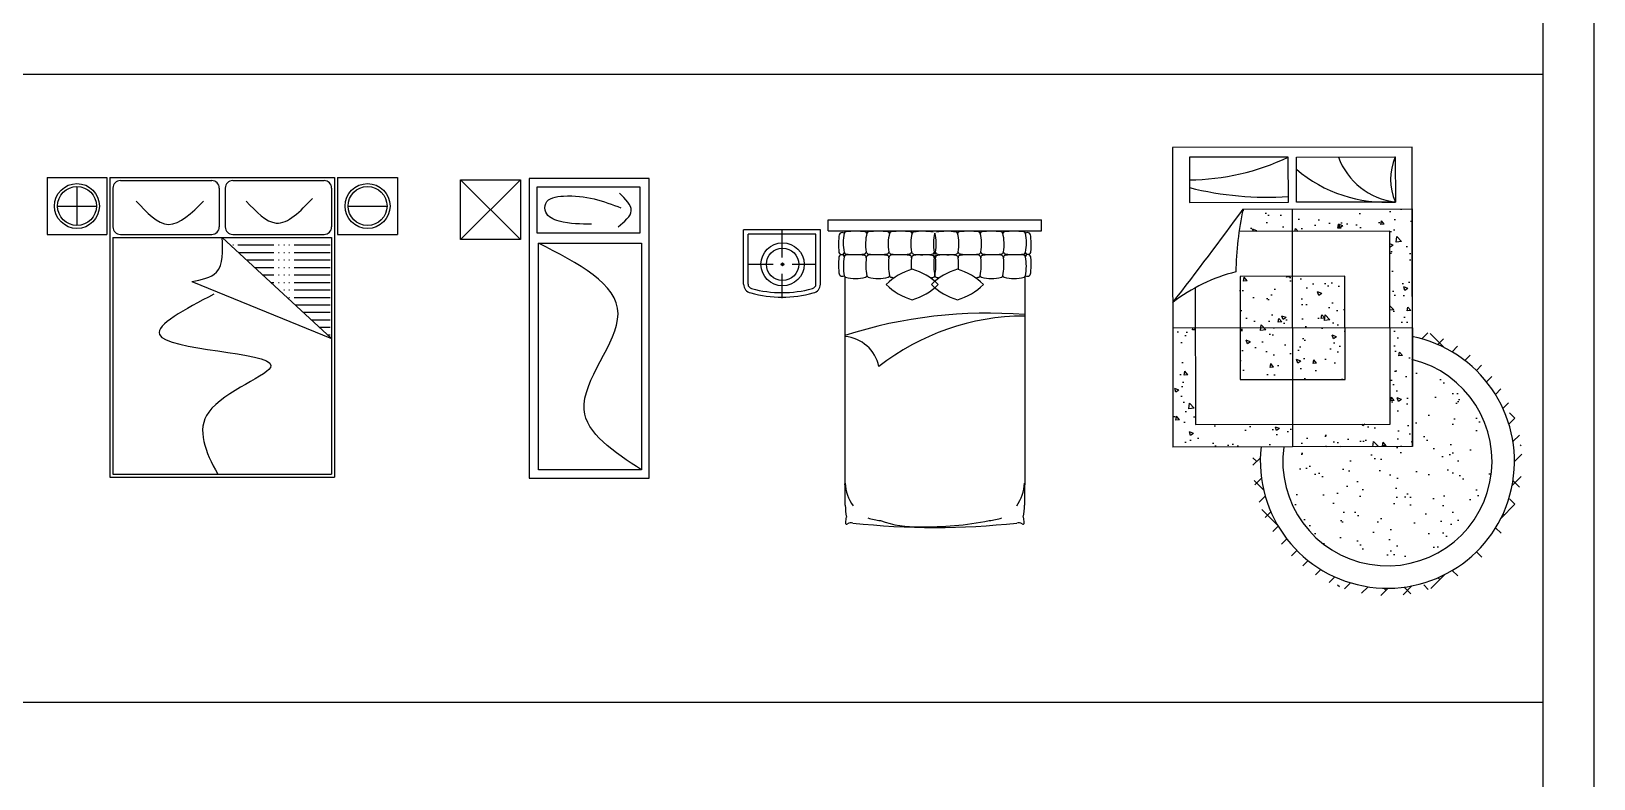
# Model space of a CAD drawing. Header units: inches. Extents: x 6.7 to 49.2, y 11 to 35.8.
# Drawn here: x 17.28 to 27.71, y 23.44 to 28.44 of the extents above; entities that cross this region are included whole.
import ezdxf

# ---------------------------------------------------------------- set-up
doc = ezdxf.new("R2010")
doc.units = ezdxf.units.IN
doc.header["$MEASUREMENT"] = 0
for name, color, linetype in [('02', 2, 'Continuous'), ('1', 1, 'Continuous'), ('4', 4, 'Continuous'), ('8', 8, 'Continuous'), ('kadrbm', 4, 'Continuous')]:
    doc.layers.add(name, color=color, linetype=linetype)

# ---------------------------------------------------------------- blocks, each defined once
blk = doc.blocks.new('kadrbm')
at = {"layer": 'kadrbm', "color": 4}
blk.add_lwpolyline([(0, 0), (0, 24.79716181331605), (21, 24.79716181331605), (21, 0), (0, 0)], close=True, dxfattribs=at)
blk.add_lwpolyline([(20.66310160432477, 0.325668449208024), (20.66310160432477, 24.46026341759716), (0.3368983956752345, 24.46026341759716), (0.3368983956752345, 0.325668449208024), (20.66310160432477, 0.325668449208024)], dxfattribs=at)

msp = doc.modelspace()

# ---------------------------------------------------------------- hatches: boundary and pattern name
at = {"layer": '1'}
msp.add_hatch(color=256, dxfattribs=at).paths.add_polyline_path([(22.29385458208324, 26.88911447742864, 1), (22.29385458208324, 26.87111447743225, 1)])
at = {"layer": '8'}
h = msp.add_hatch(dxfattribs=at)
h.set_pattern_fill('AR-CONC', color=256, scale=0.04000000000000001, angle=330.8407939228961, style=0)
h.set_pattern_definition([(130.0961528387275, (-49.87247906466311, 19.46586655562421), (-0.2868615452141174, -0.0255822961374332), [0.03, -0.3299999999999999]), (185.0961528387275, (-49.87247906466311, 19.46586655562421), (0.0549955289217107, 0.3009695698427854), [0.02400000000000001, -0.2639999999999997]), (79.6447528387275, (-49.89638419267087, 19.46373469944662), (-0.2318662290760725, 0.2753870906854194), [0.0254960759999999, -0.280456844799998]), (133.9119528387274, (-49.87261331923602, 19.54586644296502), (-0.4267847098487815, -0.0669239227440658), [0.045, -0.4949999999999998]), (83.46055283872748, (-49.90817870809062, 19.54028942708534), (-0.3745184549168317, 0.3890191857156999), [0.03824411519999982, -0.4206851999999981]), (188.9119528387275, (-49.87261331923602, 19.54586644296502), (-0.3745181512412757, 0.389019478235688), [0.036, -0.3959999999999996]), (159.0961528387275, (-49.91257969922682, 19.5257993438179), (-0.2384922173893074, -0.1614480171542088), [0.03, -0.3299999999999999]), (214.0961528387274, (-49.91257969922682, 19.5257993438179), (-0.09781276946170131, 0.2898962785255479), [0.02399999999999991, -0.2639999999999985]), (108.6447528387273, (-49.93245404217689, 19.51234532968808), (-0.3363050842259723, 0.1284479981389308), [0.02549607599999995, -0.280456844799999]), (142.5961528387275, (-49.87247906466311, 19.46586655562421), (-0.0050873979780711, 0.1331491914425796), [0, -0.2607999999999983, 0, -0.2679999999999984, 0, -0.2649999999999983]), (172.5961528387275, (-49.87247906466311, 19.46586655562421), (-0.1054924247859737, 0.1575878710839628), [0, -0.1527999999999999, 0, -0.2547999999999999, 0, -0.101]), (212.5961528387274, (-49.78327919034584, 19.46601624953179), (-0.2135135333087603, -0.009380276648846001), [0, -0.1, 0, -0.3119999999999998, 0, -0.4139999999999998]), (222.5961528387276, (-49.7432792466536, 19.46608337684735), (-0.2333413370367068, 0.0396504593406174), [0, -0.13, 0, -0.2072, 0, -0.2939999999999998])])
h.paths.add_polyline_path([(25.69782384201588, 27.24962164048772), (26.49782271562779, 27.25096418675527), (26.49915558957198, 26.45672883536169), (26.34915580084251, 26.45647710793562), (26.34807465407701, 27.10071267055607), (25.6980755694274, 27.09962185171459)])
edge = h.paths.add_edge_path()
edge.add_line((25.36850082800427, 27.24906897548205), (25.69782384201588, 27.24962164048772))
edge.add_line((25.69782384201588, 27.24962164048772), (25.6980755694274, 27.09962185171459))
edge.add_line((25.6980755694274, 27.09962185171459), (25.35136966566259, 27.09904001500833))
edge.add_ellipse((25.72345756805205, 27.13254544337248), major_axis=(-0.359061466309692, -0.1031837400154146), ratio=0.9999999999998818, start_angle=325.79316944708, end_angle=349.1123406449571, ccw=False)
h.paths.add_polyline_path([(24.89915784258099, 26.45404374282659), (25.04915763131046, 26.45429547025266), (25.05023877784313, 25.81005990764676), (25.70023786272557, 25.81115072648824), (25.7004895901371, 25.66115093770056), (24.90049071652518, 25.65980839143301)])
h.paths.add_polyline_path([(25.70023786272557, 25.81115072648824), (26.35023694737518, 25.81224154532972), (26.34915580084251, 26.45647710793562), (26.49915558957198, 26.45672883536169), (26.50048846351618, 25.66249348396811), (25.7004895901371, 25.66115093770056)])
h.paths.add_polyline_path([(25.69915671596007, 26.45538628909414), (26.04915622315073, 26.45597365308346), (26.04973391486035, 26.11173766802382), (25.69973440790253, 26.1111503040345)])
h.paths.add_polyline_path([(25.69857902448328, 26.79962227415378), (26.04857853144111, 26.80020963815766), (26.04915622315073, 26.45597365308346), (25.69915671596007, 26.45538628909414)])
h.paths.add_polyline_path([(25.34857951729262, 26.79903491016445), (25.69857902448328, 26.79962227415378), (25.69915671596007, 26.45538628909414), (25.34915720900224, 26.45479892510481)])
h.paths.add_polyline_path([(25.34915720900224, 26.45479892510481), (25.69915671596007, 26.45538628909414), (25.69973440790253, 26.1111503040345), (25.34973490071187, 26.11056294004517)], flags=17)
h = msp.add_hatch(dxfattribs=at)
h.set_pattern_fill('ACAD_ISO06W100', color=256, scale=0.01, style=0)
h.set_pattern_definition([(0, (8.532992087497206, 15.9095801746196), (0, 0.05), [0.24, -0.03, 0.005000000000000001, -0.03, 0.005000000000000001, -0.065]), (0, (8.532992087497206, 15.9095801746196), (0, 0.05), [-0.3400000000000001, 0.005000000000000001, -0.03])])
h.paths.add_polyline_path([(18.55299208751583, 27.05958017461377), (19.28299208749721, 26.38421266076763), (19.28299208749721, 27.05958017461377)])
h = msp.add_hatch(dxfattribs=at)
h.set_pattern_fill('ANSI38', color=256, scale=0.03199999999999999, angle=119.0630532383779, style=0)
h.set_pattern_definition([(225.0961528387286, (29.00079995040485, 55.59911531571267), (-0.0719625118974703, 0.0717213837109021), []), (135.0961528387286, (29.00079995040485, 55.59911531571267), (-0.0722036400840384, 0.2154052793192744), [0.2539999999999994, -0.1523999999999997])])
edge = h.paths.add_edge_path()
edge.add_line((25.43845220255369, 25.66071119043479), (25.48876361894125, 25.66079562230586))
edge.add_ellipse((26.33184634075204, 25.56520324510781), major_axis=(-0.5999693235558943, 0.5999693235558943), ratio=0.9999999999999907, start_angle=38.53118256425273, end_angle=135.0961528387199)
edge.add_ellipse((26.33184634075204, 25.56520324510781), major_axis=(-0.5999693235559043, 0.5999693235559043), ratio=0.9999999999999687, start_angle=135.0961528387187, end_angle=303.9456002482639)
edge.add_line((26.49453558815347, 26.39794485403833), (26.49445015676955, 26.4488518477199))
edge.add_ellipse((26.33184634075204, 25.56520324510781), major_axis=(0.6353246626152357, 0.6353246626152357), ratio=0.9999999999999574, start_angle=225.0961528387256, end_angle=394.5734092083637, ccw=False)
edge.add_ellipse((26.33184634075204, 25.56520324510781), major_axis=(0.6353246626152211, 0.6353246626152211), ratio=0.9999999999999946, start_angle=128.897992823638, end_angle=225.096152838724, ccw=False)
h = msp.add_hatch(dxfattribs=at)
h.set_pattern_fill('AR-SAND', color=256, scale=0.004999999999999999, angle=119.0630532383779, style=0)
h.set_pattern_definition([(232.5961528387288, (29.00079995040485, 55.59911531571267), (-0.2447196998063623, 0.0075894827678773), [0, -0.19304, 0, -0.2158999999999999, 0, -0.2063749999999999]), (262.5961528387287, (29.00079995040485, 55.59911531571267), (-0.3580348544571626, -0.2253628068600461), [0, -0.10414, 0, -0.17399, 0, -0.06667500000000001]), (302.5961528387287, (29.00053780149372, 55.75532509574693), (-5.48764189043e-05, -0.3954968341321819), [0, -0.0635, 0, -0.2286, 0, -0.29845]), (312.5961528387287, (29.00053780149372, 55.75532509574693), (-0.1108238110042912, -0.3819647467168732), [0, -0.03175, 0, -0.14986, 0, -0.17145])])
edge = h.paths.add_edge_path()
edge.add_line((25.63996884292627, 25.66104937268098), (26.49576982490888, 25.6624855652233))
edge.add_line((26.49576982502529, 25.6624855652233), (26.49479323889298, 26.24441548037136))
edge.add_ellipse((26.33184634075204, 25.56520324510781), major_axis=(-0.4939033063779048, 0.4939033063779048), ratio=0.9999999999999856, start_angle=37.11298450131551, end_angle=301.50937465957054, ccw=False)

# ---------------------------------------------------------------- linework, layer by layer
at = {"layer": '02'}
for p, q in [((25.67016765541101, 27.59631475371568), (25.01000097972045, 27.59520687177862)), ((25.01000097972045, 27.59520687177862), (25.01050676936919, 27.29381599663317)), ((25.67067344505975, 27.29492387857023), (25.67016765541101, 27.59631475371568)), ((25.72431624583604, 27.59640562508573), (26.3844829215266, 27.59751350702279)), ((25.72482203548478, 27.29501474992573), (25.72431624583604, 27.59640562508573)), ((26.3844829215266, 27.59751350702279), (26.38498871117534, 27.29612263187734)), ((17.38299208735751, 27.45958017462251), (17.78299208749721, 27.45958017462251)), ((17.38299208735751, 27.45958017462251), (17.38299208735751, 27.07958017461785)), ((17.78299208749721, 27.45958017462251), (17.78299208749721, 27.07958017461785)), ((17.80299208751583, 27.45958017462251), (17.80299208751583, 25.45958017462251)), ((17.80299208751583, 27.45958017462251), (19.30299208751583, 27.45958017462251)), ((17.87299208734819, 27.43958017461843), (18.48299208745064, 27.43958017461843)), ((18.62299208734819, 27.43958017461843), (19.23299208745064, 27.43958017461843)), ((19.30299208751583, 27.45958017462251), (19.30299208751583, 25.45958017462251)), ((19.32299208753446, 27.45958017462251), (19.72299208744133, 27.45958017462251)), ((19.32299208753446, 27.45958017462251), (19.32299208753446, 27.07958017461785)), ((19.72299208744133, 27.45958017462251), (19.72299208744133, 27.07958017461785)), ((17.58299208754377, 27.39958017462483), (17.58299208754377, 27.13958017461552)), ((17.82299208753446, 27.38958017461552), (17.82299208753446, 27.12958017462076)), ((18.53299208749721, 27.38958017461552), (18.53299208749721, 27.12958017462076)), ((18.57299208753446, 27.38958017461552), (18.57299208753446, 27.12958017462076)), ((19.28299208749721, 27.38958017461552), (19.28299208749721, 27.12958017462076)), ((17.4529920874227, 27.26958017462018), (17.71299208743201, 27.26958017462018)), ((19.39299208736682, 27.26958017462018), (19.65299208737613, 27.26958017462018)), ((25.01050676936919, 27.29381599663317), (25.67067344505975, 27.29492387857023)), ((25.36850082800427, 27.24906897548205), (26.49782271562779, 27.25096418675527)), ((25.7004895901371, 25.66115093770056), (25.69782384201588, 27.24962164048772)), ((26.38498871117534, 27.29612263187734), (25.72482203548478, 27.29501474992573)), ((26.49782271562779, 27.25096418675527), (26.50048846351618, 25.66249348396811)), ((22.59803194804752, 27.17700271204082), (24.02299194802234, 27.17700271204082)), ((17.38299208735751, 27.07958017461785), (17.78299208749721, 27.07958017461785)), ((17.82299208753446, 27.05958017461377), (17.82299208753446, 25.47958017462658)), ((17.82299208753446, 27.05958017461377), (19.28299208749721, 27.05958017461377)), ((17.87299208734819, 27.07958017461785), (18.48299208745064, 27.07958017461785)), ((18.55299208751583, 27.05958017461377), (19.28299208749721, 26.38421266076763)), ((18.62299208734819, 27.07958017461785), (19.23299208745064, 27.07958017461785)), ((19.28299208749721, 27.05958017461377), (19.28299208749721, 25.47958017462658)), ((19.32299208753446, 27.07958017461785), (19.72299208744133, 27.07958017461785)), ((26.34807465407701, 27.10071267055607), (25.34149229103403, 27.09902343893625)), ((26.35023694737518, 25.81224154532972), (26.34807465407701, 27.10071267055607)), ((18.34905692139344, 26.76449462725283), (19.28299208749721, 26.38421266076763)), ((25.04870626745449, 26.72325495534894), (25.05023877784313, 25.81005990764676)), ((26.04857853144111, 26.80020963815766), (25.34857951729262, 26.79903491016445)), ((25.34857951729262, 26.79903491016445), (25.34973490071187, 26.11056294004517)), ((26.04973391486035, 26.11173766802382), (26.04857853144111, 26.80020963815766)), ((26.49915558957198, 26.45672883536169), (24.89915784258099, 26.45404374282659)), ((25.34973490071187, 26.11056294004517), (26.04973391486035, 26.11173766802382)), ((25.05023877784313, 25.81005990764676), (26.35023694737518, 25.81224154532972)), ((26.50048846351618, 25.66249348396811), (24.90049071652518, 25.65980839143301)), ((17.80299208751583, 25.45958017462251), (19.30299208751583, 25.45958017462251)), ((17.82299208753446, 25.47958017462658), (19.28299208749721, 25.47958017462658))]:
    msp.add_line(p, q, dxfattribs=at)
for centre, radius in [((17.58299208754377, 27.26958017462018), 0.15), ((17.58299208754377, 27.26958017462018), 0.13), ((19.52299208748789, 27.26958017462018), 0.15), ((19.52299208748789, 27.26958017462018), 0.13)]:
    msp.add_circle(centre, radius, dxfattribs=at)
for centre, radius, start, end in [((25.00462054573634, 28.97927849302211), 1.534777397285244, 270.2103018633497, 295.6990448477839), ((26.44130358468445, 27.75857194819107), 0.4658655762407888, 200.3092993979128, 263.0569783566519), ((26.7265638752904, 27.44739172023107), 0.3735718536672506, 156.3057935789257, 203.8865122174854), ((17.87299208734819, 27.38958017461552), 0.05, 90, 180), ((18.48299208745064, 27.38958017461552), 0.05, 0, 90), ((18.62299208734819, 27.38958017461552), 0.05, 90, 180), ((19.23299208745064, 27.38958017461552), 0.05, 0, 90), ((26.32461513598153, 28.22121078348279), 0.9270561238800055, 229.6553138320304, 273.7339710302324), ((25.53282707995439, 29.46818067967685), 2.140148849822574, 255.8692469933161, 273.6912703745489), ((9.048671312124299, 39.03895493851884), 20.13301384429464, 321.9314942680552, 324.1546359226109), ((27.48380861893, 26.79085520533114), 2.164367553977307, 167.7775400336994, 178.9870126227187), ((17.87299208734819, 27.12958017462076), 0.05, 180, 270), ((18.48299208745064, 27.12958017462076), 0.05, 270, 0), ((18.62299208734819, 27.12958017462076), 0.05, 180, 270), ((19.23299208745064, 27.12958017462076), 0.05, 270, 0), ((25.59158532433847, 25.73315659295328), 1.129164486487033, 103.9287008777128, 127.8411934043859), ((26.33184634075204, 25.56520324510781), 0.8484847543805565, 173.531182551994, 78.94560038539885), ((26.33184634075204, 25.56520324510781), 0.6984847543805565, 172.112984477687, 76.50937465334805)]:
    msp.add_arc(centre, radius, start, end, dxfattribs=at)
for points in [[(17.97759026168549, 27.30272923614099), (18.19403009322176, 27.1470502627533), (18.42778515020089, 27.30272923614099)], [(18.71348576918879, 27.30272923614099), (18.91261043255852, 27.1556990850702), (19.15502307350451, 27.32002688077479)], [(18.34905692139344, 26.76449462725283), (18.51440440696368, 26.82802544073344), (18.55299208751583, 27.05958017461377)]]:
    msp.add_spline(points, degree=3, dxfattribs=at)
msp.add_open_spline([(18.49704588014336, 26.68001334259022), (18.30168974302413, 26.57832334470438), (17.7720995521702, 26.30265232571834), (19.34586309870409, 26.29684029410852), (18.30449516531715, 25.94967103230444), (18.43877019915433, 25.62910734134927), (18.52338789771946, 25.47958017462658)], degree=3, knots=[0, 0, 0, 0, 451.7784176077852, 1224.72435166985, 1743.990776893513, 2173.853229184429, 2173.853229184429, 2173.853229184429, 2173.853229184429], dxfattribs=at)
at = {"layer": '1'}
for p, q in [((7.046503887238742, 28.1510220611133), (27.37270709588827, 28.1510220611133)), ((20.54327875045763, 27.44493818075422), (20.14327875055076, 27.04493818076005)), ((20.54327875045763, 27.04493818076005), (20.14327875055076, 27.44493818075422)), ((20.14327875055076, 27.04493818076005), (20.14327875055076, 27.44493818075422)), ((20.14327875055076, 27.44493818075422), (20.54327875045763, 27.44493818075422)), ((20.54327875045763, 27.44493818075422), (20.54327875045763, 27.04493818076005)), ((21.40299174278678, 27.45277587809393), (20.60299174274022, 27.45277587809393)), ((20.60299174274022, 27.45277587809393), (20.60299174274022, 25.45277587809393)), ((21.40299174278678, 25.45277587809393), (21.40299174278678, 27.45277587809393)), ((21.34299239605369, 27.39509501839781), (20.65389710241632, 27.39509501839781)), ((20.65389710241632, 27.39509501839781), (20.65389710241632, 27.09023307935128)), ((21.34299239605369, 27.09023307935128), (21.34299239605369, 27.39509501839781)), ((22.59803194804752, 27.10397600976718), (22.59803194804752, 27.17700271204082)), ((24.02299194802234, 27.10397600976718), (24.02299194802234, 27.17700271204082)), ((20.54327875045763, 27.04493818076005), (20.14327875055076, 27.04493818076005)), ((20.65389710241632, 27.09023307935128), (21.34299239605369, 27.09023307935128)), ((20.66374134268315, 25.50691806598185), (20.66374134268315, 27.02139333251832)), ((20.66374134268315, 27.02139333251832), (21.35283663632052, 27.02139333251832)), ((21.35283663632052, 27.02139333251832), (21.35283663632052, 25.50691806598185)), ((22.54677285622509, 27.11094930748074), (22.03327285634057, 27.11094930748074)), ((22.03327285634057, 26.74781188914928), (22.03327285634057, 27.11094930748074)), ((22.51677285619715, 27.08094930748191), (22.06327285613568, 27.08094930748191)), ((22.06327285613568, 26.74781188914928), (22.06327285613568, 27.08094930748191)), ((22.29226278253535, 26.92508631499802), (22.29226278253535, 27.10510884663815)), ((22.51677285619715, 26.74781188914928), (22.51677285619715, 27.08094930748191)), ((22.54677285622509, 26.74781188914928), (22.54677285622509, 27.11094930748074)), ((22.59803194804752, 27.10397600976718), (24.02299194802234, 27.10397600976718)), ((22.79025073275605, 27.10145954227916), (22.79025073275605, 27.10397600976718)), ((22.9302507326536, 27.10155563579317), (22.9302507326536, 27.10397600976718)), ((23.07025073278399, 27.10133126148573), (23.07025073278399, 27.10397600976718)), ((23.21025073268154, 27.10020199566931), (23.21025073268154, 27.10397600976718)), ((23.45241023270117, 27.10397600976718), (23.44530072897376, 27.09686650606888)), ((23.73525294517802, 27.10397600976718), (23.73050396466331, 27.09922702909241)), ((23.74625073276164, 27.09713166258441), (23.74625073276164, 27.10397600976718)), ((23.88625073265919, 27.09866629445311), (23.88625073265919, 27.10397600976718)), ((22.68507194817701, 26.94487846913832), (22.69756984334143, 26.94487846913832)), ((23.59724045214878, 26.9481336550423), (23.59724045214878, 26.94828303841202)), ((23.93595194812568, 26.94487846913832), (23.92345405272843, 26.94487846913832)), ((22.06885458199011, 26.88011447742317), (22.23085458200129, 26.88011447742317)), ((22.29226278253535, 26.65512010822274), (22.29226278253535, 26.81713459037271)), ((22.3568545821652, 26.88011447742317), (22.51885458217637, 26.88011447742317)), ((22.71051194817463, 26.79678123798364), (22.71051194817463, 25.41311846914029)), ((23.91051194812806, 26.79678123798364), (23.91051194812806, 25.41311846914029)), ((21.35283663632052, 25.50691806598185), (20.66374134268315, 25.50691806598185)), ((20.60299174274022, 25.45277587809393), (21.40299174278678, 25.45277587809393)), ((22.78017632938625, 25.1511985730074), (22.78011266254524, 25.15113490604996)), ((7.046503887238742, 23.95617624243166), (27.37270709588827, 23.95617624243166))]:
    msp.add_line(p, q, dxfattribs=at)
for radius in [0.1440000000000033, 0.1080000000000033, 0.0090000000000033]:
    msp.add_circle((22.29385458208324, 26.88011447742317), radius, dxfattribs=at)
for centre, radius, start, end in [((23.04133020360658, 27.01104805466163), 0.3743190239339267, 172.1578087888416, 186.9481909734947), ((22.69324045438023, 27.06841682657684), 0.0235840878476913, 57.38536020250835, 195.4803428969063), ((23.01081238729583, 27.02264753134365), 0.31184575920846, 167.8500387977914, 191.5512993712129), ((22.71715534637386, 27.08408407934327), 0.0119640752033611, 90.0162742599377, 159.4587661119554), ((22.78145194794686, 26.72388965248389), 0.3776723981143705, 80.19744869676133, 99.80255130323869), ((22.8457485497527, 27.08408407934327), 0.0119640752033611, 20.54123388804457, 89.9837257400623), ((23.14385990841018, 27.01539560463131), 0.2960213028045188, 165.7460405124721, 190.3139419132267), ((22.86815534644464, 27.08408407934327), 0.0119640752033611, 90.0162742599377, 159.4587661119554), ((22.93245194801764, 26.72388965248389), 0.3776723981143705, 80.19744869676133, 99.80255130323869), ((22.99674854982348, 27.08408407934327), 0.0119640752033611, 20.54123388804457, 89.9837257400623), ((23.29485990848096, 27.01539560463131), 0.2960213028045188, 165.7460405124721, 190.3139419132267), ((23.01915534628259, 27.08408407934327), 0.0119640752033611, 90.0162742599377, 159.4587661119554), ((23.08345194808842, 26.72388965248389), 0.3776723981143705, 80.19744869676133, 99.80255130323869), ((23.14774854989426, 27.08408407934327), 0.0119640752033611, 20.54123388804457, 89.9837257400623), ((23.44585990855174, 27.01539560463131), 0.2960213028045188, 165.7460405124721, 190.3139419132267), ((23.17015534635337, 27.08408407934327), 0.0119640752033611, 90.0162742599377, 159.4587661119554), ((23.23208996439988, 26.69375652329906), 0.4070317850681862, 80.5517531651371, 98.75270070316266), ((23.59701490328351, 27.014614080156), 0.2960213028045188, 165.7460405124721, 190.3139419132267), ((23.02400899301918, 27.014614080156), 0.2960213028045188, 349.6860580867733, 14.25395948752791), ((23.38893393166998, 26.69375652329906), 0.4070317850681862, 81.24729929683735, 99.44824683486291), ((23.45086854971649, 27.08408407934327), 0.0119640752033611, 20.54123388804457, 89.9837257400623), ((23.47327534640843, 27.08408407934327), 0.0119640752033611, 90.0162742599377, 159.4587661119554), ((23.17516398775095, 27.01539560463131), 0.2960213028045188, 349.6860580867733, 14.25395948752791), ((23.53757194798143, 26.72388965248389), 0.3776723981143705, 80.19744869676133, 99.80255130323869), ((23.60186854978727, 27.08408407934327), 0.0119640752033611, 20.54123388804457, 89.9837257400623), ((23.62427534624638, 27.08408407934327), 0.0119640752033611, 90.0162742599377, 159.4587661119554), ((23.32616398782173, 27.01539560463131), 0.2960213028045188, 349.6860580867733, 14.25395948752791), ((23.68857194805221, 26.72388965248389), 0.3776723981143705, 80.19744869676133, 99.80255130323869), ((23.75286854985805, 27.08408407934327), 0.0119640752033611, 20.54123388804457, 89.9837257400623), ((23.77527534631716, 27.08408407934327), 0.0119640752033611, 90.0162742599377, 159.4587661119554), ((23.47716398765968, 27.01539560463131), 0.2960213028045188, 349.6860580867733, 14.25395948752791), ((23.83957194812299, 26.72388965248389), 0.3776723981143705, 80.19744869676133, 99.80255130323869), ((23.90386854992883, 27.08408407934327), 0.0119640752033611, 20.54123388804457, 89.9837257400623), ((23.92778344192246, 27.06841682657684), 0.0235840878476913, 344.5196571030938, 122.6146397974916), ((23.61021150877403, 27.02264753134365), 0.31184575920846, 348.4487006287871, 12.1499612022086), ((23.57969369269611, 27.01104805466163), 0.3743190239339267, 353.0518090265053, 7.842191211158379), ((23.02403675644362, 26.87995301887419), 0.3570255744321126, 172.8853136133541, 188.0301752840021), ((22.68955483330117, 26.96422063702336), 0.0198548663928955, 175.5359554454123, 256.9510920378604), ((22.68927394082473, 26.92568277802345), 0.0195720818912343, 102.3975283418704, 184.4249810829048), ((22.68795599924104, 26.95932040385812), 0.0173492211921972, 303.4854710132413, 2.912418893289225), ((22.68942572684662, 26.93168241317177), 0.0154612708795701, 355.4312370499085, 58.39655258943749), ((23.04637834868097, 26.87018690968832), 0.3468164362360546, 169.993308870993, 191.0156091205818), ((22.71597017809452, 26.92940973022339), 0.0113137958048371, 91.71313368723638, 168.4117434938718), ((22.71754988837691, 26.9612915899677), 0.0124023169137435, 189.1451969789636, 261.1038670365772), ((22.77564205015713, 27.41227898109789), 0.4671113189206144, 262.6187730992668, 277.6770712921241), ((22.77564205015713, 26.47747795717875), 0.4671113189206144, 82.08691883503799, 97.38122690073328), ((22.8368310976837, 26.96537884438728), 0.0160701235662959, 274.3259272945987, 349.3011316820628), ((22.83843389964366, 26.92587167362651), 0.0143500649243915, 349.9319105063628, 83.93698405458372), ((23.22455427768344, 26.87722884884422), 0.3748411457403771, 172.9303052461406, 191.2784436514447), ((22.87278689672874, 26.96952040783505), 0.0213867530711864, 199.4599096643841, 253.2741533420151), ((22.86969582942018, 26.92402776763335), 0.016969587072286, 100.4018740757618, 177.399718962761), ((22.92664204999508, 27.41227898109789), 0.4671113189206144, 262.6187730992668, 277.6770712921241), ((22.92664204999508, 26.47747795717875), 0.4671113189206144, 82.08691883503799, 97.38122690073328), ((22.98783109775448, 26.96537884438728), 0.0160701235662959, 274.3259272945987, 349.3011316820628), ((22.98943389971444, 26.92587167362651), 0.0143500649243915, 349.9319105063628, 83.93698405458372), ((23.37555427775422, 26.87722884884422), 0.3748411457403771, 172.9303052461406, 191.2784436514447), ((23.02378689679952, 26.96952040783505), 0.0213867530711864, 199.4599096643841, 253.2741533420151), ((23.02069582949096, 26.92402776763335), 0.016969587072286, 100.4018740757618, 177.399718962761), ((23.07764205006586, 27.41227898109789), 0.4671113189206144, 262.6187730992668, 277.6770712921241), ((23.07764205006586, 26.47747795717875), 0.4671113189206144, 82.08691883503799, 97.38122690073328), ((23.13883109759243, 26.96537884438728), 0.0160701235662959, 274.3259272945987, 349.3011316820628), ((23.14043389955239, 26.92587167362651), 0.0143500649243915, 349.9319105063628, 83.93698405458372), ((23.526554277825, 26.87722884884422), 0.3748411457403771, 172.9303052461406, 184.8483927932237), ((23.17221736903937, 26.92260235161372), 0.0176707651189783, 101.1939068538885, 177.5328476101337), ((23.17785258377606, 26.97150471232159), 0.0249528464719608, 201.4111651388641, 248.696330832747), ((23.22879704503046, 27.41149745662257), 0.4671113189206144, 262.6187730992668, 277.6770712921241), ((23.22879704503046, 26.47669643270344), 0.4671113189206144, 82.08691883503799, 97.38122690073328), ((23.28998609255703, 26.96459731992651), 0.0160701235662959, 274.3259272945987, 349.3011316820628), ((23.29158889451699, 26.92509014915119), 0.0143500649243915, 349.9319105063628, 83.93698405458372), ((23.29201631756203, 26.97072318784628), 0.0249528464719608, 291.303669167253, 338.5888348611358), ((23.29765153229872, 26.92182082713841), 0.0176707651189783, 2.467152389866366, 78.80609314611152), ((23.67770927255677, 26.87644732438345), 0.3748411457403771, 172.9303052461406, 191.2784436514447), ((23.32337236377114, 26.92182082713841), 0.0176707651189783, 101.1939068538885, 177.5328476101337), ((23.32900757874066, 26.97072318784628), 0.0249528464719608, 201.4111651388641, 248.696330832747), ((22.94331462351309, 26.87644732438345), 0.3748411457403771, 348.7215563485552, 7.069694753859333), ((23.3294350017857, 26.92509014915119), 0.0143500649243915, 96.0630159454163, 190.0680894936372), ((23.33103780351283, 26.96459731992651), 0.0160701235662959, 190.698868317937, 265.6740727054013), ((23.39222685127223, 26.47669643270344), 0.4671113189206144, 82.61877309926675, 97.91308116496201), ((23.39222685127223, 27.41149745662257), 0.4671113189206144, 262.3229287078757, 277.3812269007332), ((23.4431713122938, 26.97150471232159), 0.0249528464719608, 291.303669167253, 338.5888348611358), ((23.44880652703048, 26.92260235161372), 0.0176707651189783, 2.467152389866366, 78.80609314611152), ((23.48058999651747, 26.92587167362651), 0.0143500649243915, 96.0630159454163, 190.0680894936372), ((23.48219279847743, 26.96537884438728), 0.0160701235662959, 190.698868317937, 265.6740727054013), ((23.09446961847769, 26.87722884884422), 0.3748411457403771, 355.1516072067762, 7.069694753859333), ((23.543381846004, 26.47747795717875), 0.4671113189206144, 82.61877309926675, 97.91308116496201), ((23.543381846004, 27.41227898109789), 0.4671113189206144, 262.3229287078757, 277.3812269007332), ((23.59723699927034, 26.96952040783505), 0.0213867530711864, 286.7258466579848, 340.5400903356158), ((23.60032806681173, 26.92402776763335), 0.016969587072286, 2.60028103723903, 79.59812592423816), ((23.24546961854847, 26.87722884884422), 0.3748411457403771, 348.7215563485552, 7.069694753859333), ((23.63158999658825, 26.92587167362651), 0.0143500649243915, 96.0630159454163, 190.0680894936372), ((23.63319279854821, 26.96537884438728), 0.0160701235662959, 190.698868317937, 265.6740727054013), ((23.69438184607478, 26.47747795717875), 0.4671113189206144, 82.61877309926675, 97.91308116496201), ((23.69438184607478, 27.41227898109789), 0.4671113189206144, 262.3229287078757, 277.3812269007332), ((23.74823699934112, 26.96952040783505), 0.0213867530711864, 286.7258466579848, 340.5400903356158), ((23.75132806664968, 26.92402776763335), 0.016969587072286, 2.60028103723903, 79.59812592423816), ((23.39646961838642, 26.87722884884422), 0.3748411457403771, 348.7215563485552, 7.069694753859333), ((23.7825899964262, 26.92587167362651), 0.0143500649243915, 96.0630159454163, 190.0680894936372), ((23.78419279838616, 26.96537884438728), 0.0160701235662959, 190.698868317937, 265.6740727054013), ((23.84538184614556, 26.47747795717875), 0.4671113189206144, 82.61877309926675, 97.91308116496201), ((23.84538184614556, 27.41227898109789), 0.4671113189206144, 262.3229287078757, 277.3812269007332), ((23.90347400792578, 26.9612915899677), 0.0124023169137435, 278.8961329634228, 350.8548030210363), ((23.90505371797533, 26.92940973022339), 0.0113137958048371, 11.58825650612821, 88.28686631276362), ((23.57464554738888, 26.87018690968832), 0.3468164362360546, 348.9843908794181, 10.00669112900694), ((23.93306789682882, 26.95932040385812), 0.0173492211921972, 177.0875811067108, 236.5145289867587), ((23.93159816922324, 26.93168241317177), 0.0154612708795701, 121.6034474105625, 184.5687629500914), ((23.93146906276868, 26.96422063702336), 0.0198548663928955, 283.0489079621396, 4.464044554587721), ((23.93174995524512, 26.92568277802345), 0.0195720818912343, 355.5750189170952, 77.60247165812962), ((23.59698713985907, 26.87995301887419), 0.3570255744321126, 351.9698247159978, 7.114686386645927), ((22.69324045438023, 26.82378369315554), 0.0235840878476913, 164.5196571030937, 302.6146397974916), ((23.26809656150343, 26.46516815510838), 0.3973954348137023, 105.8627456019263, 135.1561153310707), ((23.05085333479272, 26.46516815510838), 0.3973954348137023, 44.84388466892928, 74.13725439807367), ((23.57017056127714, 26.46516815510838), 0.3973954348137023, 105.8627456019263, 135.1561153310707), ((23.35292733479926, 26.46516815510838), 0.3973954348137023, 44.84388466892928, 74.13725439807367), ((23.92778344192246, 26.82378369315554), 0.0235840878476913, 237.3853602025083, 15.48034289690626), ((22.09327285616362, 26.74781188914928), 0.06, 180, 258.4235992926628), ((22.09327285616362, 26.74781188914928), 0.03, 180, 258.4235992926628), ((22.29002285628283, 27.4529841262454), 0.762034818761745, 254.5682389675986, 285.4317610324014), ((22.48677285616921, 26.74781188914928), 0.03, 281.5764007073371, 0), ((22.48677285616921, 26.74781188914928), 0.06, 281.5764007073371, 0), ((22.715849653079, 26.80521682979158), 0.009982499839061201, 187.4732720919943, 264.6099810456375), ((22.78145194794686, 27.01053909241888), 0.2253102473004854, 252.8229063988243, 287.1770936011488), ((22.84705424304755, 26.80521682979158), 0.009982499839061201, 275.3900189543623, 352.5267279080057), ((22.86684965291695, 26.80521682979158), 0.009982499839061201, 187.4732720919943, 264.6099810456375), ((22.93245194801764, 27.01053909241888), 0.2253102473004854, 252.8229063988243, 287.1770936011488), ((23.26809656150343, 27.02563678316507), 0.3973954348137023, 224.8438846689292, 254.1372543980736), ((22.99805424311833, 26.80521682979158), 0.009982499839061201, 275.3900189543623, 352.5267279080057), ((23.01784965298773, 26.80521682979158), 0.009982499839061201, 187.4732720919943, 264.6099810456375), ((23.08345194808842, 27.01053909241888), 0.2253102473004854, 252.8229063988243, 258.5576818643963), ((23.05085333479272, 27.02563678316507), 0.3973954348137023, 285.8627456019263, 315.1561153310707), ((23.23460694282019, 27.00975756795812), 0.2253102473004854, 281.8434696145589, 287.1770936011488), ((23.57017056127714, 27.02563678316507), 0.3973954348137023, 224.8438846689292, 254.1372543980736), ((23.30086425361858, 26.8036537808555), 0.009982499839061201, 275.3900189543623, 352.6662513666186), ((23.3201596426841, 26.8036537808555), 0.009982499839061201, 187.3337486333814, 264.6099810456375), ((23.38641695324966, 27.00975756795812), 0.2253102473004854, 252.8229063988243, 258.156530385441), ((23.35292733479926, 27.02563678316507), 0.3973954348137023, 285.8627456019263, 315.1561153310707), ((23.53757194798143, 27.01053909241888), 0.2253102473004854, 281.4423181356037, 287.1770936011488), ((23.60317424308212, 26.80521682979158), 0.009982499839061201, 275.3900189543623, 352.5267279080057), ((23.62296965295153, 26.80521682979158), 0.009982499839061201, 187.4732720919943, 264.6099810456375), ((23.68857194805221, 27.01053909241888), 0.2253102473004854, 252.8229063988243, 287.1770936011488), ((23.7541742431529, 26.80521682979158), 0.009982499839061201, 275.3900189543623, 352.5267279080057), ((23.77396965302231, 26.80521682979158), 0.009982499839061201, 187.4732720919943, 264.6099810456375), ((23.83957194812299, 27.01053909241888), 0.2253102473004854, 252.8229063988243, 287.1770936011488), ((23.90517424322368, 26.80521682979158), 0.009982499839061201, 275.3900189543623, 352.5267279080057), ((22.29002285628283, 27.45114190488382), 0.7901925974000955, 254.6789554432934, 285.3210445567066), ((23.6608988616679, 23.4446522209371), 3.109359201002988, 85.39545564041273, 107.7974916857567), ((23.91619612319099, 24.94559050303794), 1.589476084208571, 90.32591650685065, 128.0395785805184), ((22.68922017417552, 26.14614163829971), 0.2527911072297873, 11.70787118426766, 85.16843823318533), ((19.87575332769828, 25.29678017662515), 2.837144873768175, 359.510805260892, 2.350095906936864), ((23.02312183748634, 25.44179578492619), 0.3127207055533932, 184.1686325106281, 214.0809503004264), ((23.59790205858351, 25.44179578492619), 0.3127207055533932, 325.9190496995736, 355.8313674893718), ((26.74527056860441, 25.29678017662515), 2.837144873768175, 177.6499040930631, 180.4891947391081), ((23.08171597910749, 25.26460452174503), 0.3690068857143822, 178.7651585425464, 191.291096687131), ((23.53930791696237, 25.26460452174503), 0.3690068857143822, 348.708903312869, 1.234841457453654), ((22.72090838240163, 25.15119787805158), 0.0068329820187334, 133.1752394073393, 245.4838398386618), ((21.23381260079967, 25.3227203767499), 1.491745869209727, 353.5901006797873, 354.9864715143999), ((22.72128581996711, 25.15484376514066), 0.0103729224128124, 251.9571708399186, 312.0474189324091), ((22.75379167516419, 25.09889344782711), 0.0545991150588919, 79.59122520603003, 117.9119745868509), ((23.31051194803493, 30.15228585928414), 5.02950984952118, 263.7579207742536, 276.2420792257463), ((22.98451406201983, 25.54491091723755), 0.3783967511209071, 251.2675141134431, 264.4430453335872), ((23.18053617114836, 25.80860542049483), 0.6812733067828121, 250.030871216811, 272.3534529953067), ((23.2586692268558, 27.24389240108282), 2.11658002705092, 268.6421163937945, 281.2930166258719), ((23.63650983405003, 25.54491091723755), 0.3783967511209071, 275.5569546664128, 288.7324858865568), ((23.86723222113849, 25.09889344782711), 0.0545991150588919, 62.08802541314914, 100.40877479397), ((23.89973807610275, 25.15484376514066), 0.0103729224128124, 227.9525810675908, 288.0428291600813), ((25.38721129550302, 25.3227203767499), 1.491745869209727, 185.0135284856001, 186.4098993202126), ((23.90011551390106, 25.15119787805158), 0.0068329820187334, 294.5161601613382, 46.82476059265851)]:
    msp.add_arc(centre, radius, start, end, dxfattribs=at)
for points in [[(21.0181331601523, 27.14923864830486), (20.80156028965192, 27.16890717129424), (20.71296240525024, 27.22791274026237), (20.71296240525024, 27.28691822560065), (20.83109301091807, 27.33608953305954), (21.21501740995498, 27.25741544111658)], [(21.19532906888688, 27.12957012533004), (21.28392695328856, 27.2377469181272), (21.20517330938654, 27.35575797243361)], [(21.35283663632052, 25.50691806598185), (20.96891195788683, 25.91012253634542), (21.19532906888688, 26.54934911532179), (20.66374134268315, 27.02139333251832)]]:
    msp.add_spline(points, degree=3, dxfattribs=at)
at = {"layer": '4'}
for p, q in [((26.49713209779637, 27.66249066767775), (24.8971343510382, 27.65980557514265)), ((24.8971343510382, 27.65980557514265), (24.90049071652518, 25.65980839143301)), ((26.50048846351618, 25.66249348396811), (26.49713209779637, 27.66249066767775))]:
    msp.add_line(p, q, dxfattribs=at)

# ---------------------------------------------------------------- block references
at = {"layer": 'kadrbm'}
msp.add_blockref('kadrbm', (6.709605491563508, 11.04597033716415), dxfattribs=at)

doc.saveas('drawing.dxf')
